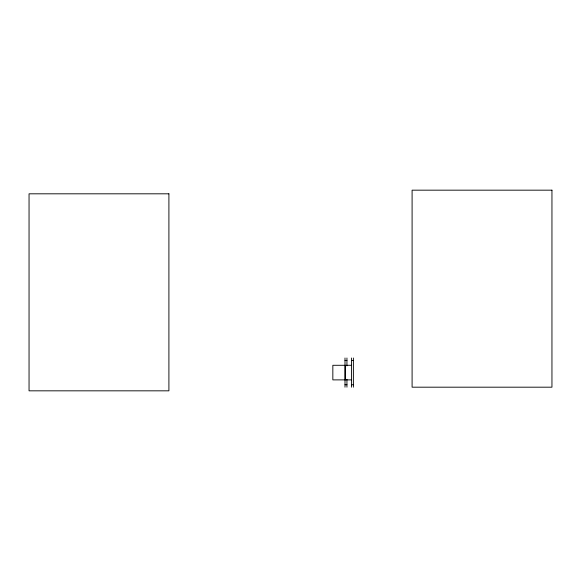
<?xml version="1.0" encoding="UTF-8"?>
<svg xmlns="http://www.w3.org/2000/svg" width="581" height="581" viewBox="0 0 581 581"><rect width="100%" height="100%" fill="white"/><g stroke="black" fill="none" stroke-linecap="round" stroke-linejoin="round"><path stroke-width="0.87" d="M344.998 360.431L346.944 360.431M351.44 360.431L353.386 360.431M344.998 365.289L332.84 365.289L332.84 379.887L344.998 379.887M351.44 365.289L345.237 365.289L345.237 379.887L351.44 379.887M344.998 384.753L346.944 384.753M351.44 384.753L353.386 384.753M353.386 357.998L353.386 387.186M351.44 357.998L351.44 387.186M346.944 357.998L346.944 365.834M346.944 379.349L346.944 387.186M344.998 357.998L344.998 387.186M551.95 190.169L412.096 190.169L412.096 387.186L551.95 387.186L551.95 190.169M168.904 193.814L29.05 193.814L29.05 390.831L168.904 390.831L168.904 193.814"/></g></svg>
